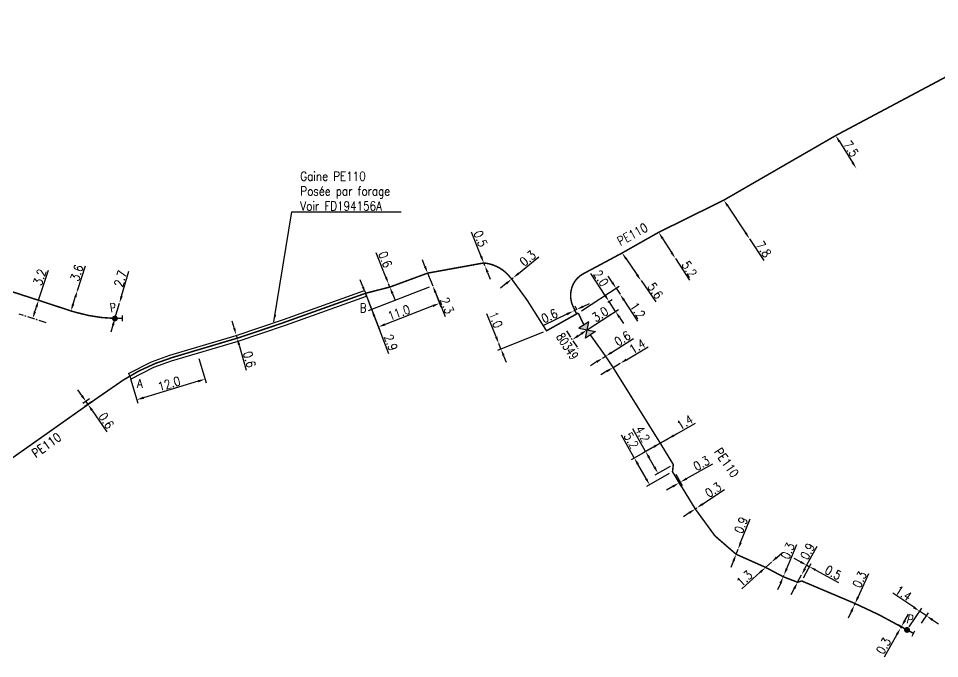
# Model space of a CAD drawing. Header units: millimetres. Extents: x 194012 to 194987, y 156000 to 157000.
# Drawn here: x 194187 to 194341.8, y 156139.5 to 156247.1 of the extents above; entities that cross this region are included whole.
import ezdxf
from ezdxf.enums import TextEntityAlignment as Align

# ---------------------------------------------------------------- set-up
doc = ezdxf.new("R2010")
doc.units = ezdxf.units.MM
doc.header["$PDMODE"] = 34
doc.linetypes.add('CENTER', pattern=[2, 1.25, -0.25, 0.25, -0.25])
doc.layers.get('0').update_dxf_attribs({"linetype": 'CONTINUOUS'})
doc.layers.get('Defpoints').update_dxf_attribs({"linetype": 'CONTINUOUS'})
for name, color, linetype in [('G_120', 4, 'CONTINUOUS'), ('G_300', 7, 'CONTINUOUS'), ('G_340', 7, 'CONTINUOUS'), ('G_400', 7, 'CONTINUOUS')]:
    doc.layers.add(name, color=color, linetype=linetype)
doc.styles.add('G_ROMANS', font='ROMANS.SHX', dxfattribs={"width": 0.75})
doc.styles.get("Standard").update_dxf_attribs({"font": 'romans.shx', "width": 0.85})
doc.linetypes.add('G_TYPB_PE', pattern='A,5,-0.3,["o",Standard,S=1.5,R=0,X=0,Y=-0.5],-1.65', length=6.95)
doc.dimstyles.get("Standard").update_dxf_attribs({"dimtxt": 1.5, "dimasz": 1.2, "dimexe": 0.625, "dimexo": 0.625, "dimgap": 0.25, "dimtad": 1, "dimdec": 1, "dimzin": 0, "dimdsep": 46, "dimtxsty": 'Standard', "dimcen": -0.5, "dimadec": 0, "dimazin": 0, "dimtfac": 1, "dimtdec": 1, "dimtmove": 0, "dimatfit": 3, "dimfxl": 1, "dimtolj": 1, "dimtzin": 0, "dimarcsym": 0})

# ---------------------------------------------------------------- blocks, each defined once
blk = doc.blocks.new('G_300_12')
at = {"color": 0, "linetype": 'Continuous', "const_width": 0.497, "flags": 128}
blk.add_lwpolyline([(-0.21, 0, 1), (0.29, 0, 1)], format="xyb", close=True, dxfattribs=at)
at = {"color": 0, "linetype": 'Continuous', "style": 'G_ROMANS', "width": 0.75}
blk.add_text('P', height=1.5, dxfattribs=at).set_placement((0.04, 1.85), align=Align.MIDDLE)
at = {"color": 0, "linetype": 'Continuous', "style": 'G_ROMANS', "width": 0.75, "flags": 3}
for tag, p in [('DEF_LEG', (0, -10)), ('DEF_COUP', (0, -12.5)), ('DEF_TYPE', (0, -15))]:
    blk.add_attdef(tag, text='', height=1.2, dxfattribs=at).set_placement(p, align=Align.MIDDLE)
blk = doc.blocks.new('G_300_04')
at = {"linetype": 'Continuous'}
h = blk.add_hatch(color=0, dxfattribs=at)
h.paths.add_polyline_path([(-1, 1), (-1, -1), (0, 0)])
h.paths.add_polyline_path([(1, 1), (0, 0), (1, -1)])
at = {"color": 0, "linetype": 'Continuous', "flags": 128}
blk.add_lwpolyline([(-1, -1), (1, 1), (1, -1), (-1, 1)], close=True, dxfattribs=at)
at = {"color": 0, "linetype": 'Continuous', "style": 'G_ROMANS', "width": 0.75}
blk.add_attdef('NUM', text='', height=1.5, dxfattribs=at).set_placement((0, 2.1), align=Align.MIDDLE_CENTER)
at = {"color": 0, "linetype": 'Continuous', "style": 'G_ROMANS', "width": 0.75, "flags": 3}
for tag, p in [('DEF_LEG', (0, -5)), ('DEF_COUP', (0, -7.5)), ('DEF_TYPE', (0, -10))]:
    blk.add_attdef(tag, text='', height=1.2, dxfattribs=at).set_placement(p, align=Align.MIDDLE)
blk = doc.blocks.new('*D8')
at = {"layer": 'Defpoints', "color": 0, "linetype": 'Continuous'}
for p in [(194256.65, 156202.15), (194245.34, 156200.9), (194247.52, 156195.25)]:
    blk.add_point(p, dxfattribs=at)
at = {"layer": 'G_400', "color": 0, "linetype": 'Continuous', "lineweight": -2}
for p, q in [((194256.87, 156201.57), (194258.01, 156198.62)), ((194245.56, 156200.32), (194247.74, 156194.67)), ((194256.66, 156198.77), (194248.64, 156195.68))]:
    blk.add_line(p, q, dxfattribs=at)
at = {"layer": 'G_400', "color": 0, "linetype": 'Continuous'}
for points in [[(194256.59, 156198.96), (194256.73, 156198.59), (194257.78, 156199.21)], [(194248.57, 156195.87), (194248.71, 156195.49), (194247.52, 156195.25)]]:
    blk.add_solid(points, dxfattribs=at)
at = {"layer": 'G_400', "color": 0, "linetype": 'Continuous', "insert": (194250.96, 156197.65), "char_height": 1.5, "attachment_point": 5, "rotation": 21.0809}
blk.add_mtext('\\A1;11.0', dxfattribs=at)
blk = doc.blocks.new('*D9')
at = {"layer": 'Defpoints', "color": 0, "linetype": 'Continuous'}
for p in [(194256.65, 156202.15), (194245.34, 156200.9), (194245.34, 156200.9)]:
    blk.add_point(p, dxfattribs=at)
at = {"layer": 'G_400', "color": 0, "linetype": 'Continuous', "lineweight": -2}
for p, q in [((194244.91, 156202.02), (194244.48, 156203.14)), ((194245.34, 156200.9), (194246.38, 156198.2)), ((194256.06, 156201.93), (194245.8, 156197.97)), ((194246.81, 156197.08), (194249.23, 156190.8))]:
    blk.add_line(p, q, dxfattribs=at)
at = {"layer": 'G_400', "color": 0, "linetype": 'Continuous'}
for points in [[(194245.09, 156202.09), (194244.72, 156201.95), (194245.34, 156200.9)], [(194247, 156197.15), (194246.63, 156197), (194246.38, 156198.2)]]:
    blk.add_solid(points, dxfattribs=at)
at = {"layer": 'G_400', "color": 0, "linetype": 'Continuous', "insert": (194249.61, 156192.61), "char_height": 1.5, "attachment_point": 5, "rotation": 291.0809}
blk.add_mtext('\\A1;2.9', dxfattribs=at)
blk = doc.blocks.new('*D10')
at = {"layer": 'Defpoints', "color": 0, "linetype": 'Continuous'}
for p in [(194217.17, 156190.55), (194205.66, 156187.13), (194206.91, 156183.01)]:
    blk.add_point(p, dxfattribs=at)
at = {"layer": 'G_400', "color": 0, "linetype": 'Continuous', "lineweight": -2}
for p, q in [((194217.35, 156189.95), (194218.57, 156185.88)), ((194205.84, 156186.53), (194207.09, 156182.42)), ((194217.25, 156186.13), (194208.05, 156183.36))]:
    blk.add_line(p, q, dxfattribs=at)
at = {"layer": 'G_400', "color": 0, "linetype": 'Continuous'}
for points in [[(194217.19, 156186.32), (194217.3, 156185.94), (194218.39, 156186.48)], [(194208, 156183.55), (194208.11, 156183.17), (194206.91, 156183.01)]]:
    blk.add_solid(points, dxfattribs=at)
at = {"layer": 'G_400', "color": 0, "linetype": 'Continuous', "insert": (194212.36, 156185.7), "char_height": 1.5, "attachment_point": 5, "rotation": 16.7789}
blk.add_mtext('\\A1;12.0', dxfattribs=at)
blk = doc.blocks.new('*D102')
at = {"layer": 'Defpoints', "color": 0, "linetype": 'Continuous'}
for p in [(194339.61, 156146.71), (194338.42, 156144.95), (194336.33, 156144.36)]:
    blk.add_point(p, dxfattribs=at)
at = {"layer": 'G_300', "color": 0, "linetype": 'Continuous', "lineweight": -2}
for p, q in [((194337.45, 156148.16), (194333.93, 156150.54)), ((194336.68, 156144.87), (194338.8, 156148.01)), ((194339.61, 156146.71), (194338.45, 156147.49)), ((194338.77, 156145.47), (194339.96, 156147.23)), ((194340.6, 156146.04), (194341.6, 156145.37))]:
    blk.add_line(p, q, dxfattribs=at)
at = {"layer": 'G_300', "color": 0, "linetype": 'Continuous'}
for points in [[(194337.57, 156148.33), (194337.34, 156148), (194338.45, 156147.49)], [(194340.72, 156146.21), (194340.49, 156145.87), (194339.61, 156146.71)]]:
    blk.add_solid(points, dxfattribs=at)
at = {"layer": 'G_300', "color": 0, "linetype": 'Continuous', "insert": (194335.75, 156150.52), "char_height": 1.5, "attachment_point": 5, "rotation": 326.0113}
blk.add_mtext('\\A1;1.4', dxfattribs=at)
blk = doc.blocks.new('*D103')
at = {"layer": 'Defpoints', "color": 0, "linetype": 'Continuous'}
for p in [(194335.23, 156144.64), (194335.23, 156144.64), (194336.33, 156144.36)]:
    blk.add_point(p, dxfattribs=at)
at = {"layer": 'G_300', "color": 0, "linetype": 'Continuous', "lineweight": -2}
for p, q in [((194335.98, 156145.94), (194336.58, 156146.98)), ((194335.79, 156144.67), (194334.84, 156145.21)), ((194335.38, 156144.9), (194335.23, 156144.64)), ((194334.64, 156143.6), (194332.47, 156139.8))]:
    blk.add_line(p, q, dxfattribs=at)
at = {"layer": 'G_300', "color": 0, "linetype": 'Continuous'}
for points in [[(194335.81, 156146.04), (194336.15, 156145.84), (194335.38, 156144.9)], [(194334.47, 156143.7), (194334.81, 156143.5), (194335.23, 156144.64)]]:
    blk.add_solid(points, dxfattribs=at)
at = {"layer": 'G_300', "color": 0, "linetype": 'Continuous', "insert": (194332.39, 156141.67), "char_height": 1.5, "attachment_point": 5, "rotation": 60.2326}
blk.add_mtext('\\A1;0.3', dxfattribs=at)
blk = doc.blocks.new('*D104')
at = {"layer": 'Defpoints', "color": 0, "linetype": 'Continuous'}
for p in [(194327.48, 156148.51), (194327.48, 156148.51), (194327.6, 156148.79)]:
    blk.add_point(p, dxfattribs=at)
at = {"layer": 'G_120', "color": 0, "linetype": 'Continuous', "lineweight": -2}
for p, q in [((194328.1, 156149.88), (194329.93, 156153.85)), ((194327.48, 156148.51), (194327.6, 156148.79)), ((194326.97, 156147.42), (194326.47, 156146.33))]:
    blk.add_line(p, q, dxfattribs=at)
at = {"layer": 'G_120', "color": 0, "linetype": 'Continuous'}
for points in [[(194327.92, 156149.96), (194328.28, 156149.79), (194327.6, 156148.79)], [(194326.79, 156147.51), (194327.16, 156147.34), (194327.48, 156148.51)]]:
    blk.add_solid(points, dxfattribs=at)
at = {"layer": 'G_120', "color": 0, "linetype": 'Continuous', "insert": (194328.36, 156152.83), "char_height": 1.5, "attachment_point": 5, "rotation": 65.3266}
blk.add_mtext('\\A1;0.3', dxfattribs=at)
blk = doc.blocks.new('G_340_07')
at = {"color": 0, "linetype": 'Continuous', "const_width": 0.25, "flags": 128}
blk.add_lwpolyline([(0, 0), (1.25, 0)], dxfattribs=at)
at = {"color": 0, "linetype": 'Continuous', "flags": 128}
blk.add_lwpolyline([(1.25, -0.5), (1.25, 0.5)], dxfattribs=at)
at = {"color": 0, "linetype": 'Continuous', "style": 'G_ROMANS', "width": 0.75, "flags": 3}
for tag, p in [('DEF_LEG', (0, -5)), ('DEF_COUP', (0, -7.5)), ('DEF_TYPE', (0, -10))]:
    blk.add_attdef(tag, text='', height=1.2, dxfattribs=at).set_placement(p, align=Align.MIDDLE)
blk = doc.blocks.new('*D105')
at = {"layer": 'Defpoints', "color": 0, "linetype": 'Continuous'}
for p in [(194313.54, 156155.73), (194313.54, 156155.73), (194312.57, 156154.86)]:
    blk.add_point(p, dxfattribs=at)
at = {"layer": 'G_120', "color": 0, "linetype": 'Continuous', "lineweight": -2}
for p, q in [((194314.43, 156156.53), (194315.33, 156157.33)), ((194313.54, 156155.73), (194312.57, 156154.86)), ((194311.68, 156154.05), (194308.56, 156151.26))]:
    blk.add_line(p, q, dxfattribs=at)
at = {"layer": 'G_120', "color": 0, "linetype": 'Continuous'}
for points in [[(194314.3, 156156.68), (194314.57, 156156.38), (194313.54, 156155.73)], [(194311.55, 156154.2), (194311.82, 156153.91), (194312.57, 156154.86)]]:
    blk.add_solid(points, dxfattribs=at)
at = {"layer": 'G_120', "color": 0, "linetype": 'Continuous', "insert": (194309.01, 156153), "char_height": 1.5, "attachment_point": 5, "rotation": 41.9173}
blk.add_mtext('\\A1;1.3', dxfattribs=at)
blk = doc.blocks.new('*D106')
at = {"layer": 'Defpoints', "color": 0, "linetype": 'Continuous'}
for p in [(194307.95, 156157.9), (194307.95, 156157.9), (194307.62, 156157.06)]:
    blk.add_point(p, dxfattribs=at)
at = {"layer": 'G_120', "color": 0, "linetype": 'Continuous', "lineweight": -2}
for p, q in [((194308.38, 156159.02), (194309.95, 156163.04)), ((194307.62, 156157.06), (194307.95, 156157.9)), ((194307.19, 156155.95), (194306.75, 156154.83))]:
    blk.add_line(p, q, dxfattribs=at)
at = {"layer": 'G_120', "color": 0, "linetype": 'Continuous'}
for points in [[(194308.2, 156159.09), (194308.57, 156158.95), (194307.95, 156157.9)], [(194307, 156156.02), (194307.37, 156155.87), (194307.62, 156157.06)]]:
    blk.add_solid(points, dxfattribs=at)
at = {"layer": 'G_120', "color": 0, "linetype": 'Continuous', "insert": (194308.45, 156161.95), "char_height": 1.5, "attachment_point": 5, "rotation": 68.7268}
blk.add_mtext('\\A1;0.9', dxfattribs=at)
blk = doc.blocks.new('*D107')
at = {"layer": 'Defpoints', "color": 0, "linetype": 'Continuous'}
for p in [(194315.53, 156153.29), (194315.65, 156153.56), (194315.65, 156153.56)]:
    blk.add_point(p, dxfattribs=at)
at = {"layer": 'G_120', "color": 0, "linetype": 'Continuous', "lineweight": -2}
for p, q in [((194316.12, 156154.67), (194317.84, 156158.69)), ((194315.53, 156153.29), (194315.65, 156153.56)), ((194315.06, 156152.18), (194314.59, 156151.08))]:
    blk.add_line(p, q, dxfattribs=at)
at = {"layer": 'G_120', "color": 0, "linetype": 'Continuous'}
for points in [[(194315.94, 156154.74), (194316.31, 156154.59), (194315.65, 156153.56)], [(194314.88, 156152.26), (194315.25, 156152.1), (194315.53, 156153.29)]]:
    blk.add_solid(points, dxfattribs=at)
at = {"layer": 'G_120', "color": 0, "linetype": 'Continuous', "insert": (194316.3, 156157.62), "char_height": 1.5, "attachment_point": 5, "rotation": 66.8856}
blk.add_mtext('\\A1;0.3', dxfattribs=at)
blk = doc.blocks.new('*D108')
at = {"layer": 'Defpoints', "color": 0, "linetype": 'Continuous'}
for p in [(194318.62, 156153.59), (194318.62, 156153.59), (194317.95, 156152.36)]:
    blk.add_point(p, dxfattribs=at)
at = {"layer": 'G_120', "color": 0, "linetype": 'Continuous', "lineweight": -2}
for p, q in [((194319.18, 156154.65), (194321.22, 156158.44)), ((194317.95, 156152.36), (194318.62, 156153.59)), ((194319.17, 156153.29), (194319.17, 156153.29)), ((194317.39, 156151.3), (194316.82, 156150.24)), ((194318.5, 156152.06), (194318.5, 156152.06))]:
    blk.add_line(p, q, dxfattribs=at)
at = {"layer": 'G_120', "color": 0, "linetype": 'Continuous'}
for points in [[(194319.01, 156154.74), (194319.36, 156154.55), (194318.62, 156153.59)], [(194317.21, 156151.39), (194317.56, 156151.21), (194317.95, 156152.36)]]:
    blk.add_solid(points, dxfattribs=at)
at = {"layer": 'G_120', "color": 0, "linetype": 'Continuous', "insert": (194319.61, 156157.55), "char_height": 1.5, "attachment_point": 5, "rotation": 61.7463}
blk.add_mtext('\\A1;0.9', dxfattribs=at)
blk = doc.blocks.new('*D109')
at = {"layer": 'Defpoints', "color": 0, "linetype": 'Continuous'}
for p in [(194319.49, 156155.22), (194319.49, 156155.22), (194318.64, 156152.58)]:
    blk.add_point(p, dxfattribs=at)
at = {"layer": 'G_120', "color": 0, "linetype": 'Continuous', "lineweight": -2}
for p, q in [((194318.43, 156155.79), (194317.38, 156156.35)), ((194318.94, 156153.13), (194320.23, 156155.53)), ((194319.49, 156155.22), (194319.93, 156154.98)), ((194320.99, 156154.41), (194324.84, 156152.34))]:
    blk.add_line(p, q, dxfattribs=at)
at = {"layer": 'G_120', "color": 0, "linetype": 'Continuous'}
for points in [[(194318.53, 156155.96), (194318.34, 156155.61), (194319.49, 156155.22)], [(194321.08, 156154.59), (194320.89, 156154.24), (194319.93, 156154.98)]]:
    blk.add_solid(points, dxfattribs=at)
at = {"layer": 'G_120', "color": 0, "linetype": 'Continuous', "insert": (194323.92, 156153.98), "char_height": 1.5, "attachment_point": 5, "rotation": 331.7463}
blk.add_mtext('\\A1;0.5', dxfattribs=at)
blk = doc.blocks.new('*D110')
at = {"layer": 'Defpoints', "color": 0, "linetype": 'Continuous'}
for p in [(194297.21, 156177.06), (194292.41, 156174.33), (194297.06, 156172.14)]:
    blk.add_point(p, dxfattribs=at)
at = {"layer": 'G_120', "color": 0, "linetype": 'Continuous', "lineweight": -2}
for p, q in [((194292.41, 156174.33), (194290.25, 156178.13)), ((194296.66, 156176.75), (194291.87, 156174.02)), ((194293.9, 156171.72), (194293.01, 156173.29)), ((194296.51, 156171.83), (194293.95, 156170.37))]:
    blk.add_line(p, q, dxfattribs=at)
at = {"layer": 'G_120', "color": 0, "linetype": 'Continuous'}
for points in [[(194293.18, 156173.39), (194292.83, 156173.19), (194292.41, 156174.33)], [(194294.07, 156171.82), (194293.72, 156171.62), (194294.49, 156170.68)]]:
    blk.add_solid(points, dxfattribs=at)
at = {"layer": 'G_120', "color": 0, "linetype": 'Continuous', "insert": (194291.91, 156177.25), "char_height": 1.5, "attachment_point": 5, "rotation": 299.6198}
blk.add_mtext('\\A1;4.2', dxfattribs=at)
blk = doc.blocks.new('*D111')
at = {"layer": 'Defpoints', "color": 0, "linetype": 'Continuous'}
for p in [(194298.18, 156177.61), (194290.51, 156173.25), (194296.93, 156170.92)]:
    blk.add_point(p, dxfattribs=at)
at = {"layer": 'G_120', "color": 0, "linetype": 'Continuous', "lineweight": -2}
for p, q in [((194297.64, 156177.3), (194289.97, 156172.94)), ((194290.51, 156173.25), (194288.35, 156177.05)), ((194292.49, 156169.77), (194291.11, 156172.21)), ((194296.38, 156170.61), (194292.54, 156168.42))]:
    blk.add_line(p, q, dxfattribs=at)
at = {"layer": 'G_120', "color": 0, "linetype": 'Continuous'}
for points in [[(194291.28, 156172.31), (194290.93, 156172.11), (194290.51, 156173.25)], [(194292.66, 156169.87), (194292.32, 156169.67), (194293.08, 156168.73)]]:
    blk.add_solid(points, dxfattribs=at)
at = {"layer": 'G_120', "color": 0, "linetype": 'Continuous', "insert": (194290, 156176.17), "char_height": 1.5, "attachment_point": 5, "rotation": 299.6198}
blk.add_mtext('\\A1;5.2', dxfattribs=at)
blk = doc.blocks.new('*D112')
at = {"layer": 'Defpoints', "color": 0, "linetype": 'Continuous'}
for p in [(194297.19, 156171.06), (194296.93, 156170.92), (194298, 156169.03)]:
    blk.add_point(p, dxfattribs=at)
at = {"layer": 'G_120', "color": 0, "linetype": 'Continuous', "lineweight": -2}
for p, q in [((194299.3, 156169.77), (194303.68, 156172.26)), ((194297.24, 156170.37), (194298.31, 156168.49)), ((194297.5, 156170.52), (194298.57, 156168.63)), ((194296.96, 156168.44), (194295.91, 156167.84)), ((194298, 156169.03), (194298.26, 156169.18))]:
    blk.add_line(p, q, dxfattribs=at)
at = {"layer": 'G_120', "color": 0, "linetype": 'Continuous'}
for points in [[(194299.2, 156169.94), (194299.4, 156169.6), (194298.26, 156169.18)], [(194296.86, 156168.61), (194297.06, 156168.26), (194298, 156169.03)]]:
    blk.add_solid(points, dxfattribs=at)
at = {"layer": 'G_120', "color": 0, "linetype": 'Continuous', "insert": (194301.8, 156172.34), "char_height": 1.5, "attachment_point": 5, "rotation": 29.6198}
blk.add_mtext('\\A1;0.3', dxfattribs=at)
blk = doc.blocks.new('*D113')
at = {"layer": 'Defpoints', "color": 0, "linetype": 'Continuous'}
for p in [(194294.87, 156175.73), (194296.08, 156176.42), (194296.08, 156176.42)]:
    blk.add_point(p, dxfattribs=at)
at = {"layer": 'G_120', "color": 0, "linetype": 'Continuous', "lineweight": -2}
for p, q in [((194297.13, 156177.01), (194300.82, 156179.11)), ((194294.87, 156175.73), (194296.08, 156176.42)), ((194293.82, 156175.13), (194292.78, 156174.54))]:
    blk.add_line(p, q, dxfattribs=at)
at = {"layer": 'G_120', "color": 0, "linetype": 'Continuous'}
for points in [[(194293.73, 156175.31), (194293.92, 156174.96), (194294.87, 156175.73)], [(194297.03, 156177.18), (194297.23, 156176.84), (194296.08, 156176.42)]]:
    blk.add_solid(points, dxfattribs=at)
at = {"layer": 'G_120', "color": 0, "linetype": 'Continuous', "insert": (194299, 156179.23), "char_height": 1.5, "attachment_point": 5, "rotation": 29.6198}
blk.add_mtext('\\A1;1.4', dxfattribs=at)
blk = doc.blocks.new('*D114')
at = {"layer": 'Defpoints', "color": 0, "linetype": 'Continuous'}
for p in [(194301, 156164.84), (194301, 156164.84), (194300.75, 156164.68)]:
    blk.add_point(p, dxfattribs=at)
at = {"layer": 'G_120', "color": 0, "linetype": 'Continuous', "lineweight": -2}
for p, q in [((194302, 156165.51), (194305.64, 156167.93)), ((194300.75, 156164.68), (194301, 156164.84)), ((194299.75, 156164.01), (194298.75, 156163.35))]:
    blk.add_line(p, q, dxfattribs=at)
at = {"layer": 'G_120', "color": 0, "linetype": 'Continuous'}
for points in [[(194301.89, 156165.67), (194302.11, 156165.34), (194301, 156164.84)], [(194299.64, 156164.18), (194299.86, 156163.85), (194300.75, 156164.68)]]:
    blk.add_solid(points, dxfattribs=at)
at = {"layer": 'G_120', "color": 0, "linetype": 'Continuous', "insert": (194303.77, 156167.88), "char_height": 1.5, "attachment_point": 5, "rotation": 33.5925}
blk.add_mtext('\\A1;0.3', dxfattribs=at)
blk = doc.blocks.new('*D115')
at = {"layer": 'Defpoints', "color": 0, "linetype": 'Continuous'}
for p in [(194286.95, 156188.43), (194288.15, 156189.14), (194288.15, 156189.14)]:
    blk.add_point(p, dxfattribs=at)
at = {"layer": 'G_120', "color": 0, "linetype": 'Continuous', "lineweight": -2}
for p, q in [((194289.19, 156189.75), (194292.84, 156191.92)), ((194286.95, 156188.43), (194288.15, 156189.14)), ((194288.47, 156188.61), (194288.47, 156188.61)), ((194285.92, 156187.82), (194284.89, 156187.21)), ((194287.27, 156187.89), (194287.27, 156187.89))]:
    blk.add_line(p, q, dxfattribs=at)
at = {"layer": 'G_120', "color": 0, "linetype": 'Continuous'}
for points in [[(194289.08, 156189.93), (194289.29, 156189.58), (194288.15, 156189.14)], [(194285.82, 156187.99), (194286.02, 156187.65), (194286.95, 156188.43)]]:
    blk.add_solid(points, dxfattribs=at)
at = {"layer": 'G_120', "color": 0, "linetype": 'Continuous', "insert": (194291.02, 156192), "char_height": 1.5, "attachment_point": 5, "rotation": 30.657}
blk.add_mtext('\\A1;1.4', dxfattribs=at)
blk = doc.blocks.new('*D116')
at = {"layer": 'Defpoints', "color": 0, "linetype": 'Continuous'}
for p in [(194285.18, 156190.01), (194285.18, 156190.01), (194285.69, 156190.33)]:
    blk.add_point(p, dxfattribs=at)
at = {"layer": 'G_120', "color": 0, "linetype": 'Continuous', "lineweight": -2}
for p, q in [((194286.7, 156190.97), (194290.4, 156193.3)), ((194285.18, 156190.01), (194285.69, 156190.33)), ((194284.17, 156189.37), (194283.15, 156188.73))]:
    blk.add_line(p, q, dxfattribs=at)
at = {"layer": 'G_120', "color": 0, "linetype": 'Continuous'}
for points in [[(194284.06, 156189.54), (194284.27, 156189.2), (194285.18, 156190.01)], [(194286.6, 156191.14), (194286.81, 156190.8), (194285.69, 156190.33)]]:
    blk.add_solid(points, dxfattribs=at)
at = {"layer": 'G_120', "color": 0, "linetype": 'Continuous', "insert": (194288.53, 156193.3), "char_height": 1.5, "attachment_point": 5, "rotation": 32.2624}
blk.add_mtext('\\A1;0.6', dxfattribs=at)
blk = doc.blocks.new('*D117')
at = {"layer": 'Defpoints', "color": 0, "linetype": 'Continuous'}
for p in [(194285.54, 156199.06), (194286.26, 156199.54), (194282.58, 156194.75)]:
    blk.add_point(p, dxfattribs=at)
at = {"layer": 'G_300', "color": 0, "linetype": 'Continuous', "lineweight": -2}
for p, q in [((194285.61, 156200.54), (194283.21, 156204.2)), ((194286.06, 156199.41), (194286.78, 156199.88)), ((194287.36, 156197.86), (194286.26, 156199.54)), ((194283.11, 156195.09), (194287.88, 156198.2)), ((194288.01, 156196.86), (194288.67, 156195.85))]:
    blk.add_line(p, q, dxfattribs=at)
at = {"layer": 'G_300', "color": 0, "linetype": 'Continuous'}
for points in [[(194285.77, 156200.65), (194285.44, 156200.43), (194286.26, 156199.54)], [(194288.18, 156196.97), (194287.84, 156196.75), (194287.36, 156197.86)]]:
    blk.add_solid(points, dxfattribs=at)
at = {"layer": 'G_300', "color": 0, "linetype": 'Continuous', "insert": (194284.92, 156203.42), "char_height": 1.5, "attachment_point": 5, "rotation": 303.1563}
blk.add_mtext('\\A1;2.0', dxfattribs=at)
blk = doc.blocks.new('*D118')
at = {"layer": 'Defpoints', "color": 0, "linetype": 'Continuous'}
for p in [(194282.58, 156194.75), (194282.58, 156194.75), (194280.07, 156193.1)]:
    blk.add_point(p, dxfattribs=at)
at = {"layer": 'G_300', "color": 0, "linetype": 'Continuous', "lineweight": -2}
for p, q in [((194282.58, 156194.75), (194286.65, 156197.4)), ((194281.08, 156193.76), (194281.58, 156194.09)), ((194282.93, 156194.22), (194282.93, 156194.22)), ((194280.41, 156192.58), (194280.41, 156192.58))]:
    blk.add_line(p, q, dxfattribs=at)
at = {"layer": 'G_300', "color": 0, "linetype": 'Continuous'}
for points in [[(194281.47, 156194.26), (194281.69, 156193.92), (194282.58, 156194.75)], [(194280.97, 156193.93), (194281.19, 156193.59), (194280.07, 156193.1)]]:
    blk.add_solid(points, dxfattribs=at)
at = {"layer": 'G_300', "color": 0, "linetype": 'Continuous', "insert": (194284.78, 156197.37), "char_height": 1.5, "attachment_point": 5, "rotation": 33.1563}
blk.add_mtext('\\A1;3.0', dxfattribs=at)
blk = doc.blocks.new('*D119')
at = {"layer": 'Defpoints', "color": 0, "linetype": 'Continuous'}
for p in [(194288.11, 156200.74), (194288.11, 156200.74), (194281.09, 156197.59)]:
    blk.add_point(p, dxfattribs=at)
at = {"layer": 'G_120', "color": 0, "linetype": 'Continuous', "lineweight": -2}
for p, q in [((194286.8, 156202.75), (194286.14, 156203.76)), ((194281.62, 156197.94), (194287.97, 156202.09)), ((194287.45, 156201.75), (194288.11, 156200.74)), ((194288.76, 156199.74), (194291.06, 156196.23))]:
    blk.add_line(p, q, dxfattribs=at)
at = {"layer": 'G_120', "color": 0, "linetype": 'Continuous'}
for points in [[(194286.96, 156202.86), (194286.63, 156202.64), (194287.45, 156201.75)], [(194288.93, 156199.85), (194288.6, 156199.63), (194288.11, 156200.74)]]:
    blk.add_solid(points, dxfattribs=at)
at = {"layer": 'G_120', "color": 0, "linetype": 'Continuous', "insert": (194291.08, 156198.03), "char_height": 1.5, "attachment_point": 5, "rotation": 303.1563}
blk.add_mtext('\\A1;1.2', dxfattribs=at)
blk = doc.blocks.new('*D120')
at = {"layer": 'Defpoints', "color": 0, "linetype": 'Continuous'}
for p in [(194280.28, 156197.91), (194280.28, 156197.91), (194281.09, 156197.59)]:
    blk.add_point(p, dxfattribs=at)
at = {"layer": 'G_120', "color": 0, "linetype": 'Continuous', "lineweight": -2}
for p, q in [((194281.91, 156198.68), (194282.99, 156199.2)), ((194279.2, 156197.4), (194275.25, 156195.52)), ((194280.82, 156198.17), (194280.28, 156197.91)), ((194280.83, 156198.16), (194280.56, 156198.73))]:
    blk.add_line(p, q, dxfattribs=at)
at = {"layer": 'G_120', "color": 0, "linetype": 'Continuous'}
for points in [[(194279.11, 156197.58), (194279.28, 156197.21), (194280.28, 156197.91)], [(194281.82, 156198.86), (194281.99, 156198.5), (194280.82, 156198.17)]]:
    blk.add_solid(points, dxfattribs=at)
at = {"layer": 'G_120', "color": 0, "linetype": 'Continuous', "insert": (194276.25, 156197.1), "char_height": 1.5, "attachment_point": 5, "rotation": 25.3768}
blk.add_mtext('\\A1;0.6', dxfattribs=at)
blk = doc.blocks.new('*D121')
at = {"layer": 'Defpoints', "color": 0, "linetype": 'Continuous'}
for p in [(194275.76, 156194.6), (194267.74, 156192.46), (194267.74, 156192.46)]:
    blk.add_point(p, dxfattribs=at)
at = {"layer": 'G_120', "color": 0, "linetype": 'Continuous', "lineweight": -2}
for p, q in [((194267.29, 156193.58), (194265.74, 156197.47)), ((194275.18, 156194.37), (194267.53, 156191.3)), ((194268.11, 156191.54), (194267.74, 156192.46)), ((194268.56, 156190.42), (194269, 156189.31))]:
    blk.add_line(p, q, dxfattribs=at)
at = {"layer": 'G_120', "color": 0, "linetype": 'Continuous'}
for points in [[(194267.48, 156193.65), (194267.11, 156193.5), (194267.74, 156192.46)], [(194268.74, 156190.5), (194268.37, 156190.35), (194268.11, 156191.54)]]:
    blk.add_solid(points, dxfattribs=at)
at = {"layer": 'G_120', "color": 0, "linetype": 'Continuous', "insert": (194267.22, 156196.45), "char_height": 1.5, "attachment_point": 5, "rotation": 291.8299}
blk.add_mtext('\\A1;1.0', dxfattribs=at)
blk = doc.blocks.new('*D122')
at = {"layer": 'Defpoints', "color": 0, "linetype": 'Continuous'}
for p in [(194269.91, 156203.3), (194270.14, 156203.49), (194270.14, 156203.49)]:
    blk.add_point(p, dxfattribs=at)
at = {"layer": 'G_120', "color": 0, "linetype": 'Continuous', "lineweight": -2}
for p, q in [((194271.07, 156204.25), (194274.46, 156207.01)), ((194268.98, 156202.54), (194268.05, 156201.78)), ((194269.91, 156203.3), (194270.14, 156203.49))]:
    blk.add_line(p, q, dxfattribs=at)
at = {"layer": 'G_120', "color": 0, "linetype": 'Continuous'}
for points in [[(194270.95, 156204.4), (194271.2, 156204.09), (194270.14, 156203.49)], [(194268.85, 156202.69), (194269.11, 156202.38), (194269.91, 156203.3)]]:
    blk.add_solid(points, dxfattribs=at)
at = {"layer": 'G_120', "color": 0, "linetype": 'Continuous', "insert": (194272.6, 156206.78), "char_height": 1.5, "attachment_point": 5, "rotation": 39.2196}
blk.add_mtext('\\A1;0.3', dxfattribs=at)
blk = doc.blocks.new('*D123')
at = {"layer": 'Defpoints', "color": 0, "linetype": 'Continuous'}
for p in [(194265.22, 156206), (194265.41, 156205.53), (194265.41, 156205.53)]:
    blk.add_point(p, dxfattribs=at)
at = {"layer": 'G_120', "color": 0, "linetype": 'Continuous', "lineweight": -2}
for p, q in [((194264.78, 156207.11), (194263.15, 156211.17)), ((194265.41, 156205.53), (194265.22, 156206)), ((194265.86, 156204.42), (194266.3, 156203.3))]:
    blk.add_line(p, q, dxfattribs=at)
at = {"layer": 'G_120', "color": 0, "linetype": 'Continuous'}
for points in [[(194264.96, 156207.18), (194264.59, 156207.03), (194265.22, 156206)], [(194266.04, 156204.49), (194265.67, 156204.34), (194265.41, 156205.53)]]:
    blk.add_solid(points, dxfattribs=at)
at = {"layer": 'G_120', "color": 0, "linetype": 'Continuous', "insert": (194264.67, 156210.07), "char_height": 1.5, "attachment_point": 5, "rotation": 291.8185}
blk.add_mtext('\\A1;0.5', dxfattribs=at)
blk = doc.blocks.new('*D124')
at = {"layer": 'Defpoints', "color": 0, "linetype": 'Continuous'}
for p in [(194255.79, 156204.29), (194256.65, 156202.15), (194256.65, 156202.15)]:
    blk.add_point(p, dxfattribs=at)
at = {"layer": 'G_120', "color": 0, "linetype": 'Continuous', "lineweight": -2}
for p, q in [((194255.34, 156205.4), (194254.9, 156206.52)), ((194255.79, 156204.29), (194256.65, 156202.15)), ((194257.09, 156201.04), (194258.72, 156196.98))]:
    blk.add_line(p, q, dxfattribs=at)
at = {"layer": 'G_120', "color": 0, "linetype": 'Continuous'}
for points in [[(194255.53, 156205.48), (194255.16, 156205.33), (194255.79, 156204.29)], [(194257.28, 156201.11), (194256.91, 156200.96), (194256.65, 156202.15)]]:
    blk.add_solid(points, dxfattribs=at)
at = {"layer": 'G_120', "color": 0, "linetype": 'Continuous', "insert": (194259.06, 156198.83), "char_height": 1.5, "attachment_point": 5, "rotation": 291.8314}
blk.add_mtext('\\A1;2.3', dxfattribs=at)
blk = doc.blocks.new('*D125')
at = {"layer": 'Defpoints', "color": 0, "linetype": 'Continuous'}
for p in [(194249.22, 156202.5), (194249.22, 156202.5), (194249.44, 156201.95)]:
    blk.add_point(p, dxfattribs=at)
at = {"layer": 'G_120', "color": 0, "linetype": 'Continuous', "lineweight": -2}
for p, q in [((194248.77, 156203.62), (194247.14, 156207.68)), ((194249.44, 156201.95), (194249.22, 156202.5)), ((194249.89, 156200.83), (194250.34, 156199.72))]:
    blk.add_line(p, q, dxfattribs=at)
at = {"layer": 'G_120', "color": 0, "linetype": 'Continuous'}
for points in [[(194248.96, 156203.69), (194248.59, 156203.54), (194249.22, 156202.5)], [(194250.08, 156200.91), (194249.7, 156200.76), (194249.44, 156201.95)]]:
    blk.add_solid(points, dxfattribs=at)
at = {"layer": 'G_120', "color": 0, "linetype": 'Continuous', "insert": (194248.66, 156206.58), "char_height": 1.5, "attachment_point": 5, "rotation": 291.8678}
blk.add_mtext('\\A1;0.6', dxfattribs=at)
blk = doc.blocks.new('*D126')
at = {"layer": 'Defpoints', "color": 0, "linetype": 'Continuous'}
for p in [(194223.62, 156193.93), (194223.62, 156193.93), (194223.79, 156193.36)]:
    blk.add_point(p, dxfattribs=at)
at = {"layer": 'G_120', "color": 0, "linetype": 'Continuous', "lineweight": -2}
for p, q in [((194223.29, 156195.09), (194222.96, 156196.24)), ((194223.62, 156193.93), (194223.79, 156193.36)), ((194224.12, 156192.2), (194225.32, 156188))]:
    blk.add_line(p, q, dxfattribs=at)
at = {"layer": 'G_120', "color": 0, "linetype": 'Continuous'}
for points in [[(194223.48, 156195.14), (194223.1, 156195.03), (194223.62, 156193.93)], [(194224.31, 156192.26), (194223.92, 156192.15), (194223.79, 156193.36)]]:
    blk.add_solid(points, dxfattribs=at)
at = {"layer": 'G_120', "color": 0, "linetype": 'Continuous', "insert": (194225.85, 156189.8), "char_height": 1.5, "attachment_point": 5, "rotation": 286.0012}
blk.add_mtext('\\A1;0.6', dxfattribs=at)
blk = doc.blocks.new('*D127')
at = {"layer": 'Defpoints', "color": 0, "linetype": 'Continuous'}
for p in [(194199.51, 156183.51), (194198.38, 156182.73), (194199.85, 156183.01)]:
    blk.add_point(p, dxfattribs=at)
at = {"layer": 'G_120', "color": 0, "linetype": 'Continuous', "lineweight": -2}
for p, q in [((194197.7, 156183.71), (194197.02, 156184.7)), ((194199, 156183.15), (194197.86, 156182.37)), ((194199.34, 156182.66), (194198.2, 156181.88)), ((194198.38, 156182.73), (194198.72, 156182.23)), ((194199.4, 156181.24), (194201.87, 156177.64))]:
    blk.add_line(p, q, dxfattribs=at)
at = {"layer": 'G_120', "color": 0, "linetype": 'Continuous'}
for points in [[(194197.86, 156183.83), (194197.53, 156183.6), (194198.38, 156182.73)], [(194199.56, 156181.36), (194199.23, 156181.13), (194198.72, 156182.23)]]:
    blk.add_solid(points, dxfattribs=at)
at = {"layer": 'G_120', "color": 0, "linetype": 'Continuous', "insert": (194201.8, 156179.51), "char_height": 1.5, "attachment_point": 5, "rotation": 304.5013}
blk.add_mtext('\\A1;0.6', dxfattribs=at)
blk = doc.blocks.new('*D146')
at = {"layer": 'Defpoints', "color": 0, "linetype": 'Continuous'}
for p in [(194204.02, 156199.27), (194204.02, 156199.27), (194203.26, 156196.68)]:
    blk.add_point(p, dxfattribs=at)
at = {"layer": 'G_300', "color": 0, "linetype": 'Continuous', "lineweight": -2}
for p, q in [((194204.36, 156200.42), (194205.59, 156204.61)), ((194203.26, 156196.68), (194204.02, 156199.27)), ((194202.92, 156195.53), (194202.58, 156194.38))]:
    blk.add_line(p, q, dxfattribs=at)
at = {"layer": 'G_300', "color": 0, "linetype": 'Continuous'}
for points in [[(194204.17, 156200.48), (194204.55, 156200.36), (194204.02, 156199.27)], [(194202.72, 156195.58), (194203.11, 156195.47), (194203.26, 156196.68)]]:
    blk.add_solid(points, dxfattribs=at)
at = {"layer": 'G_300', "color": 0, "linetype": 'Continuous', "insert": (194204.18, 156203.37), "char_height": 1.5, "attachment_point": 5, "rotation": 73.5947}
blk.add_mtext('\\A1;2.7', dxfattribs=at)
blk = doc.blocks.new('*D159')
at = {"layer": 'Defpoints', "color": 0, "linetype": 'Continuous'}
for p in [(194190.42, 156199.73), (194189.43, 156196.68), (194189.43, 156196.68)]:
    blk.add_point(p, dxfattribs=at)
at = {"layer": 'G_120', "color": 0, "linetype": 'Continuous', "lineweight": -2}
for p, q in [((194190.42, 156199.73), (194192.07, 156204.81)), ((194189.8, 156197.82), (194190.05, 156198.58))]:
    blk.add_line(p, q, dxfattribs=at)
at = {"layer": 'G_120', "color": 0, "linetype": 'Continuous'}
for points in [[(194189.86, 156198.65), (194190.24, 156198.52), (194190.42, 156199.73)], [(194189.61, 156197.88), (194189.99, 156197.76), (194189.43, 156196.68)]]:
    blk.add_solid(points, dxfattribs=at)
at = {"layer": 'G_120', "color": 0, "linetype": 'Continuous', "insert": (194190.63, 156203.61), "char_height": 1.5, "attachment_point": 5, "rotation": 72.0378}
blk.add_mtext('\\A1;3.2', dxfattribs=at)
blk = doc.blocks.new('*D160')
at = {"layer": 'Defpoints', "color": 0, "linetype": 'Continuous'}
for p in [(194196.95, 156201.37), (194196.95, 156201.37), (194195.86, 156197.94)]:
    blk.add_point(p, dxfattribs=at)
at = {"layer": 'G_120', "color": 0, "linetype": 'Continuous', "lineweight": -2}
for p, q in [((194196.95, 156201.37), (194198.28, 156205.54)), ((194196.22, 156199.09), (194196.59, 156200.23))]:
    blk.add_line(p, q, dxfattribs=at)
at = {"layer": 'G_120', "color": 0, "linetype": 'Continuous'}
for points in [[(194196.4, 156200.29), (194196.78, 156200.17), (194196.95, 156201.37)], [(194196.03, 156199.15), (194196.41, 156199.03), (194195.86, 156197.94)]]:
    blk.add_solid(points, dxfattribs=at)
at = {"layer": 'G_120', "color": 0, "linetype": 'Continuous', "insert": (194196.85, 156204.33), "char_height": 1.5, "attachment_point": 5, "rotation": 72.3238}
blk.add_mtext('\\A1;3.6', dxfattribs=at)
blk = doc.blocks.new('*D192')
at = {"layer": 'Defpoints', "color": 0, "linetype": 'Continuous'}
for p in [(194288.46, 156207.67), (194291.64, 156203.05), (194291.64, 156203.05)]:
    blk.add_point(p, dxfattribs=at)
at = {"layer": 'G_120', "color": 0, "linetype": 'Continuous', "lineweight": -2}
for p, q in [((194289.14, 156206.68), (194290.96, 156204.04)), ((194291.64, 156203.05), (194294.11, 156199.45))]:
    blk.add_line(p, q, dxfattribs=at)
at = {"layer": 'G_120', "color": 0, "linetype": 'Continuous'}
for points in [[(194289.31, 156206.79), (194288.98, 156206.57), (194288.46, 156207.67)], [(194291.12, 156204.16), (194290.79, 156203.93), (194291.64, 156203.05)]]:
    blk.add_solid(points, dxfattribs=at)
at = {"layer": 'G_120', "color": 0, "linetype": 'Continuous', "insert": (194294.04, 156201.32), "char_height": 1.5, "attachment_point": 5, "rotation": 304.5108}
blk.add_mtext('\\A1;5.6', dxfattribs=at)
blk = doc.blocks.new('*D193')
at = {"layer": 'Defpoints', "color": 0, "linetype": 'Continuous'}
for p in [(194294.6, 156211.14), (194297.41, 156206.76), (194297.41, 156206.76)]:
    blk.add_point(p, dxfattribs=at)
at = {"layer": 'G_120', "color": 0, "linetype": 'Continuous', "lineweight": -2}
for p, q in [((194295.25, 156210.13), (194296.76, 156207.77)), ((194297.41, 156206.76), (194299.77, 156203.08))]:
    blk.add_line(p, q, dxfattribs=at)
at = {"layer": 'G_120', "color": 0, "linetype": 'Continuous'}
for points in [[(194295.42, 156210.23), (194295.08, 156210.02), (194294.6, 156211.14)], [(194296.93, 156207.88), (194296.59, 156207.66), (194297.41, 156206.76)]]:
    blk.add_solid(points, dxfattribs=at)
at = {"layer": 'G_120', "color": 0, "linetype": 'Continuous', "insert": (194299.76, 156204.96), "char_height": 1.5, "attachment_point": 5, "rotation": 302.7026}
blk.add_mtext('\\A1;5.2', dxfattribs=at)
blk = doc.blocks.new('*D194')
at = {"layer": 'Defpoints', "color": 0, "linetype": 'Continuous'}
for p in [(194305.55, 156216.55), (194309.88, 156210.06), (194309.88, 156210.06)]:
    blk.add_point(p, dxfattribs=at)
at = {"layer": 'G_120', "color": 0, "linetype": 'Continuous', "lineweight": -2}
for p, q in [((194306.21, 156215.55), (194309.21, 156211.06)), ((194309.88, 156210.06), (194312.3, 156206.43))]:
    blk.add_line(p, q, dxfattribs=at)
at = {"layer": 'G_120', "color": 0, "linetype": 'Continuous'}
for points in [[(194306.38, 156215.67), (194306.05, 156215.44), (194305.55, 156216.55)], [(194309.38, 156211.17), (194309.04, 156210.95), (194309.88, 156210.06)]]:
    blk.add_solid(points, dxfattribs=at)
at = {"layer": 'G_120', "color": 0, "linetype": 'Continuous', "insert": (194312.25, 156208.3), "char_height": 1.5, "attachment_point": 5, "rotation": 303.7114}
blk.add_mtext('\\A1;7.8', dxfattribs=at)
blk = doc.blocks.new('*D195')
at = {"layer": 'Defpoints', "color": 0, "linetype": 'Continuous'}
for p in [(194324.34, 156227.39), (194327.8, 156221.89), (194327.8, 156221.89)]:
    blk.add_point(p, dxfattribs=at)
at = {"layer": 'G_120', "color": 0, "linetype": 'Continuous', "lineweight": -2}
blk.add_line((194324.98, 156226.38), (194327.16, 156222.9), dxfattribs=at)
at = {"layer": 'G_120', "color": 0, "linetype": 'Continuous'}
for points in [[(194325.15, 156226.48), (194324.81, 156226.27), (194324.34, 156227.39)], [(194327.33, 156223.01), (194326.99, 156222.8), (194327.8, 156221.89)]]:
    blk.add_solid(points, dxfattribs=at)
at = {"layer": 'G_120', "color": 0, "linetype": 'Continuous', "insert": (194326.92, 156225.17), "char_height": 1.5, "attachment_point": 5, "rotation": 302.1377}
blk.add_mtext('\\A1;7.5', dxfattribs=at)

msp = doc.modelspace()

# ---------------------------------------------------------------- linework, layer by layer
at = {"layer": 'Defpoints', "linetype": 'ByBlock'}
for p in [(194296.08, 156176.42), (194296.66, 156176.75), (194300.38, 156169.47)]:
    msp.add_point(p, dxfattribs=at)
at = {"layer": 'G_120', "linetype": 'G_TYPB_PE', "const_width": 0.25, "flags": 128}
for points in [[(194280.82, 156197.44), (194280.25, 156198.62, -0.194234), (194280.03, 156201.89, -0.194728), (194281.97, 156204.2, 0.001553), (194288.46, 156207.67), (194294.6, 156211.14), (194305.55, 156216.55), (194324.34, 156227.39), (194344.86, 156238.31), (194354.15, 156243.38), (194359.35, 156245.93, -0.041628), (194361.15, 156246.63, -0.099041), (194364.14, 156246.91, -0.06116), (194370.19, 156245.5), (194377.59, 156242.64), (194389.49, 156237.59), (194425.53, 156221.97), (194434.41, 156218.29), (194440.82, 156215.49)], [(194170.43, 156206.15), (194173.86, 156205.07), (194190.42, 156199.73), (194195.86, 156197.94), (194196.72, 156197.69, 0.065104), (194203.26, 156196.68, 2.19921)], [(194281.09, 156197.59), (194275.76, 156194.6), (194272.51, 156199.74), (194269.91, 156203.3), (194269.26, 156204.05, 0.181289), (194265.22, 156206), (194255.79, 156204.29), (194249.44, 156201.95), (194245.34, 156200.9)]]:
    msp.add_lwpolyline(points, format="xyb", dxfattribs=at)
at = {"layer": 'G_120', "linetype": 'G_TYPB_PE', "flags": 128}
msp.add_lwpolyline([(194245.34, 156200.9, 0.25, 0.25, 0), (194230.97, 156195.76, 0.25, 0.25, 0), (194223.79, 156193.36, 0.25, 0.25, 0), (194212.91, 156190.12, 0.25, 0.25, 0.070597), (194204.65, 156186.33, 0.25, 0.25, 0), (194199.85, 156183.01, 0.25, 0.25, 0), (194176.83, 156166.76, 0.25, 0.25, 0), (194173.51, 156164.19, 0.25, 0.25, 0), (194164.66, 156157.9, 0.25, 0.25, 0), (194160.11, 156154.95, 0.25, 0.25, 0), (194155.24, 156152.32, 0.25, 0.25, -0.093392), (194147.18, 156149.45, 0.25, 0.25, 0), (194143.82, 156148.92, 0.25, 0.25, -0.075423), (194136.08, 156148.44, 0.25, 0.25, 0), (194132.3, 156148.77, 0.25, 0.25, 0), (194124.31, 156149.48, 0.25, 0.25, 0), (194112.52, 156150.48, 0.25, 0.25, 0.038389), (194111.08, 156150.46, 0.25, 0.25, 0.116811), (194103.74, 156148.02, 0.25, 0.25, 0), (194101.79, 156146.81, 0.25, 0.25, 0), (194098.4, 156143.3, 0.25, 0.25, 0.154933), (194096.48, 156139.89, 0.25, 0.25, 0), (194096.02, 156137.66, 0.25, 0.25, 0), (194095.59, 156133.29, 0.25, 0.25, 0), (194095.61, 156128.16, 0.25, 0.25, 0), (194097.67, 156103.73, 0.25, 0.25, 0), (194098.35, 156096.47, 0.25, 0.25, 0), (194100.83, 156062.54, 0.25, 0.25, 0), (194101.43, 156056.11, 0.25, 0.25, 0), (194101.47, 156053.53, 0.25, 0.25, 0), (194101.99, 156044.44, 0.25, 0.25, 0), (194103.52, 156026.05, 0.25, 0.25, 0), (194103.92, 156020.86, 0.25, 0.25, 0), (194105.54, 156000, 0, 0, 0)], format="xyseb", dxfattribs=at)
at = {"layer": 'G_120', "color": 7, "linetype": 'CENTER', "flags": 128}
for points in [[(194191.69, 156195.95), (194187.17, 156197.41)], [(194279.1, 156194.58), (194281.05, 156191.62)]]:
    msp.add_lwpolyline(points, dxfattribs=at)
at = {"layer": 'G_120', "linetype": 'G_TYPB_PE', "const_width": 0.25, "flags": 128}
for points in [[(194281.09, 156197.59), (194282.04, 156195.58)], [(194283.13, 156193.91), (194285.69, 156190.33), (194286.95, 156188.43), (194294.87, 156175.73), (194297.06, 156172.14), (194296.93, 156170.92), (194300.75, 156164.68), (194304.05, 156160.16), (194307.62, 156157.06), (194312.57, 156154.86), (194315.53, 156153.29), (194317.95, 156152.36), (194318.64, 156152.58), (194327.6, 156148.79), (194331.58, 156146.92), (194336.33, 156144.36)]]:
    msp.add_lwpolyline(points, dxfattribs=at)
at = {"layer": 'G_400', "color": 7, "linetype": 'CONTINUOUS'}
for p, q in [((194231.58, 156196.51), (194245.17, 156201.37)), ((194231.91, 156195.57), (194245.51, 156200.43)), ((194245.17, 156201.37), (194245.34, 156200.9)), ((194245.51, 156200.43), (194245.34, 156200.9)), ((194223.63, 156193.83), (194231.58, 156196.51)), ((194223.94, 156192.88), (194231.91, 156195.57)), ((194212.46, 156190.51), (194223.63, 156193.83)), ((194212.78, 156189.56), (194223.94, 156192.88)), ((194209.41, 156189.4), (194212.46, 156190.51)), ((194205.51, 156187.44), (194209.41, 156189.4)), ((194205.96, 156186.54), (194209.81, 156188.48)), ((194209.81, 156188.48), (194212.78, 156189.56)), ((194205.51, 156187.44), (194205.74, 156186.99)), ((194205.96, 156186.54), (194205.74, 156186.99))]:
    msp.add_line(p, q, dxfattribs=at)

# ---------------------------------------------------------------- block references
at = {"layer": 'G_300', "linetype": 'Continuous'}
for p, rotation in [((194203.21, 156196.67), 9.721590256971323), ((194336.29, 156144.37), 343.487122838341)]:
    msp.add_blockref('G_300_12', p, dxfattribs=dict(at, rotation=rotation))
ref = msp.add_blockref('G_300_04', (194282.58, 156194.75), dxfattribs=dict(at, rotation=303.1281240420909))
ref.add_attrib('NUM', '80349', dxfattribs={"layer": '0', "color": 0, "linetype": 'Continuous', "height": 1.5, "rotation": 303, "style": 'G_ROMANS', "width": 0.75}).set_placement((194279.26, 156192), align=Align.MIDDLE)
at = {"layer": 'G_340'}
for p, rotation in [((194203.26, 156196.68), 0.8591906816221051), ((194336.33, 156144.36), 331.6523269856177)]:
    msp.add_blockref('G_340_07', p, dxfattribs=dict(at, rotation=rotation))

# ---------------------------------------------------------------- texts
at = {"layer": 'G_120', "linetype": 'Continuous', "width": 0.85}
for rotation, p in [(28.8395, (194290.2, 156210.81)), (35.7545, (194191.74, 156175.39))]:
    msp.add_text('PE110', height=1.5, rotation=rotation, dxfattribs=at).set_placement(p, align=Align.MIDDLE)
msp.add_text('PE110', height=1.5, rotation=304.5649, dxfattribs=at).set_placement((194303.84, 156174.29))
at = {"layer": 'G_400', "linetype": 'Continuous', "width": 0.85}
for s, p in [('B', (194244.38, 156197.69)), ('A', (194206.94, 156185))]:
    msp.add_text(s, height=1.5, dxfattribs=at).set_placement(p)
at = {"layer": 'G_400', "linetype": 'Continuous', "insert": (194234.4, 156214.82), "char_height": 1.5, "attachment_point": 7}
msp.add_mtext('Gaine PE110\\PPosée par forage\\PVoir FD194156A', dxfattribs=at)

# ---------------------------------------------------------------- dimensions: what is measured, and where the dimension line sits
at = {"layer": 'G_120', "linetype": 'Continuous'}
for base, p1, p2, angle, text, picture, middle in [((194327.8, 156221.89), (194324.34, 156227.39), (194327.8, 156221.89), 122.1377, '7.5', '*D195', (194326.07, 156224.64)), ((194318.62, 156153.59), (194317.95, 156152.36), (194318.62, 156153.59), 241.7463, '0.9', '*D108', (194320.49, 156157.07))]:
    dim = msp.add_linear_dim(base=base, p1=p1, p2=p2, angle=angle, text=text, dimstyle='Standard', dxfattribs=at)
    dim.commit()
    dim.dimension.update_dxf_attribs({"geometry": picture, "text_midpoint": middle, "dimtype": 160})
for base, p1, p2, angle, picture, middle in [((194309.88, 156210.06), (194305.55, 156216.55), (194309.88, 156210.06), 123.7114, '*D194', (194311.42, 156207.75)), ((194265.41, 156205.53), (194265.22, 156206), (194265.41, 156205.53), 111.8185, '*D123', (194263.74, 156209.7)), ((194297.41, 156206.76), (194294.6, 156211.14), (194297.41, 156206.76), 122.7026, '*D193', (194298.92, 156204.42)), ((194249.22, 156202.5), (194249.44, 156201.95), (194249.22, 156202.5), 291.8678, '*D125', (194247.73, 156206.2)), ((194270.14, 156203.49), (194269.91, 156203.3), (194270.14, 156203.49), 219.2196, '*D122', (194273.23, 156206.01)), ((194291.64, 156203.05), (194288.46, 156207.67), (194291.64, 156203.05), 124.5108, '*D192', (194293.21, 156200.76)), ((194189.43, 156196.68), (194190.42, 156199.73), (194189.43, 156196.68), 72.0378, '*D159', (194191.58, 156203.3)), ((194196.95, 156201.37), (194195.86, 156197.94), (194196.95, 156201.37), 252.3238, '*D160', (194197.8, 156204.03)), ((194256.65, 156202.15), (194255.79, 156204.29), (194256.65, 156202.15), 111.8314, '*D124', (194258.13, 156198.45)), ((194288.11, 156200.74), (194281.09, 156197.59), (194288.11, 156200.74), 123.1563, '*D119', (194290.24, 156197.48)), ((194280.28, 156197.91), (194281.09, 156197.59), (194280.28, 156197.91), 25.3768, '*D120', (194276.68, 156196.2)), ((194267.74, 156192.46), (194275.76, 156194.6), (194267.74, 156192.46), 291.8299, '*D121', (194266.29, 156196.08)), ((194223.62, 156193.93), (194223.79, 156193.36), (194223.62, 156193.93), 286.0012, '*D126', (194224.88, 156189.53)), ((194285.18, 156190.01), (194285.69, 156190.33), (194285.18, 156190.01), 32.2624, '*D116', (194289.06, 156192.46)), ((194288.15, 156189.14), (194286.95, 156188.43), (194288.15, 156189.14), 210.657, '*D115', (194291.53, 156191.14)), ((194198.38, 156182.73), (194199.85, 156183.01), (194199.51, 156183.51), 304.5013, '*D127', (194200.98, 156178.95)), ((194296.08, 156176.42), (194294.87, 156175.73), (194296.08, 156176.42), 209.6198, '*D113', (194299.5, 156178.36)), ((194292.41, 156174.33), (194297.06, 156172.14), (194297.21, 156177.06), 299.6198, '*D110', (194291.04, 156176.75)), ((194290.51, 156173.25), (194296.93, 156170.92), (194298.18, 156177.61), 299.6198, '*D111', (194289.14, 156175.67)), ((194298, 156169.03), (194297.19, 156171.06), (194296.93, 156170.92), 209.6198, '*D112', (194302.3, 156171.47)), ((194301, 156164.84), (194300.75, 156164.68), (194301, 156164.84), 213.5925, '*D114', (194304.32, 156167.05)), ((194307.95, 156157.9), (194307.62, 156157.06), (194307.95, 156157.9), 248.7268, '*D106', (194309.38, 156161.59)), ((194315.65, 156153.56), (194315.53, 156153.29), (194315.65, 156153.56), 246.8856, '*D107', (194317.22, 156157.23)), ((194313.54, 156155.73), (194312.57, 156154.86), (194313.54, 156155.73), 221.9173, '*D105', (194309.68, 156152.25)), ((194319.49, 156155.22), (194318.64, 156152.58), (194319.49, 156155.22), 331.7463, '*D109', (194323.44, 156153.09)), ((194327.48, 156148.51), (194327.6, 156148.79), (194327.48, 156148.51), 65.3266, '*D104', (194329.26, 156152.41))]:
    dim = msp.add_linear_dim(base=base, p1=p1, p2=p2, angle=angle, dimstyle='Standard', dxfattribs=at)
    dim.commit()
    dim.dimension.update_dxf_attribs({"geometry": picture, "text_midpoint": middle, "dimtype": 160})
at = {"layer": 'G_300', "linetype": 'Continuous'}
for base, p1, p2, angle, picture, middle in [((194286.26, 156199.54), (194282.58, 156194.75), (194285.54, 156199.06), 303.1563, '*D117', (194284.08, 156202.87)), ((194204.02, 156199.27), (194203.26, 156196.68), (194204.02, 156199.27), 253.5947, '*D146', (194205.14, 156203.09)), ((194282.58, 156194.75), (194280.07, 156193.1), (194282.58, 156194.75), 33.1563, '*D118', (194285.32, 156196.53)), ((194339.61, 156146.71), (194336.33, 156144.36), (194338.42, 156144.95), 146.0113, '*D102', (194335.19, 156149.69)), ((194335.23, 156144.64), (194336.33, 156144.36), (194335.23, 156144.64), 60.2326, '*D103', (194333.26, 156141.18))]:
    dim = msp.add_linear_dim(base=base, p1=p1, p2=p2, angle=angle, dimstyle='Standard', dxfattribs=at)
    dim.commit()
    dim.dimension.update_dxf_attribs({"geometry": picture, "text_midpoint": middle, "dimtype": 160})
at = {"layer": 'G_400', "linetype": 'Continuous'}
for base, p1, p2, angle, picture, middle in [((194245.34, 156200.9), (194256.65, 156202.15), (194245.34, 156200.9), 291.0809, '*D9', (194248.67, 156192.25)), ((194247.52, 156195.25), (194256.65, 156202.15), (194245.34, 156200.9), 21.0809, '*D8', (194251.32, 156196.71)), ((194206.91, 156183.01), (194217.17, 156190.55), (194205.66, 156187.13), 16.7789, '*D10', (194212.65, 156184.75))]:
    dim = msp.add_linear_dim(base=base, p1=p1, p2=p2, angle=angle, dimstyle='Standard', dxfattribs=at)
    dim.commit()
    dim.dimension.update_dxf_attribs({"geometry": picture, "text_midpoint": middle, "dimtype": 160})

# ---------------------------------------------------------------- leaders
at = {"layer": 'G_400', "linetype": 'Continuous', "annotation_type": 0, "has_hookline": 1, "hookline_direction": 0, "text_width": 16.94}
msp.add_leader([(194229.95, 156196.12), (194232.95, 156214.57), (194234.15, 156214.57)], dimstyle='Standard', override={"dimgap": 0.25, "dimtad": 1}, dxfattribs=at)

doc.saveas('drawing.dxf')
